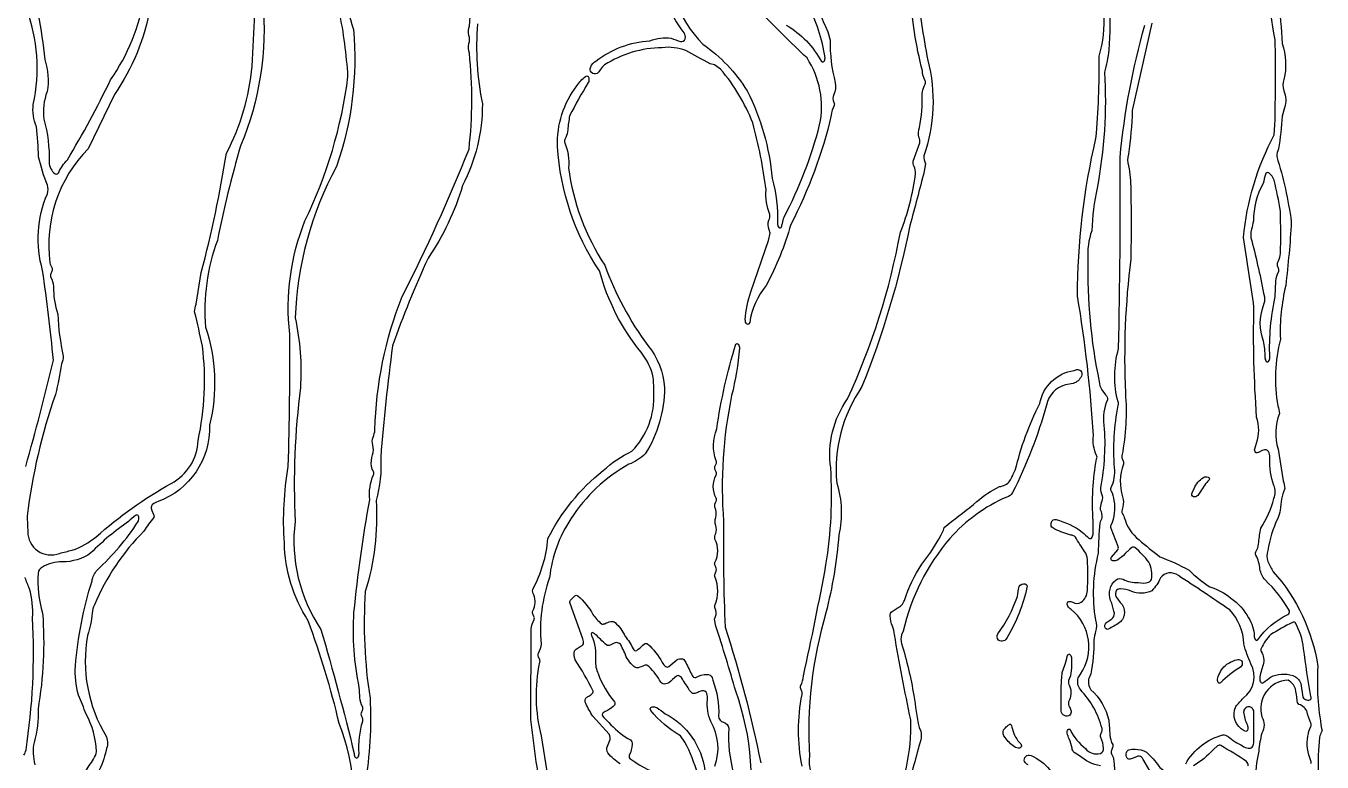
# Model space of a CAD drawing. Header units: metres. Extents: x 4.5 to 22.5, y 0.1 to 24.7.
# Drawn here: x 14.96 to 22.45, y 10.88 to 15.13 of the extents above; entities that cross this region are included whole.
import ezdxf

# ---------------------------------------------------------------- set-up
doc = ezdxf.new("R2010")
doc.units = ezdxf.units.M

msp = doc.modelspace()

# ---------------------------------------------------------------- linework, layer by layer
at = {"layer": 'Layer 1', "color": 0}
for points in [[(16.76696, 15.57393, 0.0571), (16.85244, 15.1098, -0.1082), (16.75474, 14.31762, 0.1153), (16.51655, 13.4436, -0.0687), (16.54666, 13.0407, 0.0415), (16.51578, 12.2672, 0.1784), (16.66511, 11.6431, -0.0114), (16.85739, 10.92563, 0.1558), (16.86519, 10.90258, 0.4821), (16.87793, 10.90258, 0.159), (16.88564, 10.92572, -0.0866), (16.90667, 11.11274, 0.2002), (16.90568, 11.12988), (16.89916, 11.14572, -0.1775), (16.89916, 11.16119), (16.90568, 11.17703, 0.2002), (16.90667, 11.19417, -0.1079), (16.8895, 11.24939, 0.0197), (16.88697, 11.3083, -0.0673), (16.85615, 11.7412, -0.0204), (16.94692, 12.3929, -0.1257), (16.96852, 12.53593, 0.1875), (16.96852, 12.55535, -0.0597), (16.95639, 12.58567, -0.0928), (16.9631, 12.65203, 0.1386), (16.96539, 12.70819, -0.1791), (16.96638, 12.7537, 0.0848), (16.97737, 12.79627, -0.0886), (17.13453, 13.56658, 0.023), (17.52047, 14.41813, 0.0545), (17.52276, 14.97216, -0.1432), (17.52023, 15.0285, 0.1622), (17.52023, 15.07466, -0.1432), (17.52276, 15.13099, -0.0321), (17.57626, 15.53798, 0.0344)], [(18.64688, 15.57393, 0.1898), (18.87068, 15.02429, -0.1057), (19.12678, 14.75445, -0.0959), (19.2712, 14.24918, -0.0777), (19.30155, 13.98853, 0.159), (19.30925, 13.96539, 0.2846), (19.31848, 13.96287, 0.2845), (19.32484, 13.97, 0.0292), (19.33029, 13.98922, -0.0446), (19.3405, 14.02619, 0.0569), (19.54546, 14.55877, 0.1983), (19.47241, 14.9454, -0.01), (19.19265, 15.22251, -0.0298)], [(15.67849, 15.23915, -0.1104), (15.47244, 14.73366), (15.32104, 14.42101, 0.23), (15.09949, 13.76195, 0.0543), (15.1123, 13.73104, -0.1991), (15.11131, 13.7139), (15.10494, 13.69769, 0.1991), (15.10395, 13.68055, -0.1019), (15.12115, 13.62533, 0.0895), (15.14599, 13.46523, 0.0462), (15.17745, 13.22144, -0.0865), (15.16774, 13.17772, -0.0227), (15.13188, 13.00141, 0.0546), (14.96934, 12.29814, 0.0177), (14.97259, 12.20901, 0.5331), (15.15509, 12.0826, -0.0189), (15.22866, 12.1003, 0.0827), (15.36763, 12.17786, -0.0566), (15.80131, 12.48667, 0.2634), (15.956, 12.73417, 0.083), (15.9813, 13.2796, 0.0069), (15.93598, 13.47859, -0.0862), (15.94563, 13.52237), (15.97459, 13.70558, 0.0239), (16.12003, 14.39546), (16.12003, 14.39546, 0.0983), (16.26806, 14.89711, -0.0112), (16.30776, 15.5071, 0.0572)], [(19.5028, 15.34548, 0.0405), (19.59186, 15.09579), (19.60585, 15.0479, 0.0683), (19.63576, 14.80179, -0.1524), (19.62701, 14.7337, 0.2717), (19.62818, 14.68769, -0.1991), (19.62917, 14.67055, 0.111), (19.61253, 14.61421, -0.0613), (19.37892, 13.98281, -0.0529), (19.23686, 13.62988, 0.1338), (19.14138, 13.41727), (19.1364, 13.40849, -0.4802), (19.12363, 13.40852, -0.1614), (19.11601, 13.43157, -0.0664), (19.14856, 13.59442), (19.25041, 13.89139), (19.25891, 13.93275), (19.25347, 13.95271, -0.1871), (19.25273, 14.00759, 0.1319), (19.25789, 14.04039, -0.1256), (19.2363, 14.18338, 0.0343), (19.15892, 14.57004, 0.0845), (18.9737, 14.87981), (18.93794, 14.90592), (18.91322, 14.91214, -0.0133), (18.77242, 14.98791, 0.1196), (18.635, 15.00474, 0.1387), (18.30279, 14.9049, 0.1001), (18.2786, 14.87635, -0.1159), (18.2597, 14.85587, -0.3298), (18.22778, 14.86113, -0.3299), (18.22347, 14.89321, -0.1694), (18.25307, 14.92693, -0.1491), (18.56462, 15.04462, -0.133), (18.68861, 15.05925, 0.0208), (18.74173, 15.04025, 0.3967), (18.76812, 15.05653, 0.2511), (18.76246, 15.09044, -0.1513), (18.61102, 15.50713, -0.1272)], [(21.18756, 15.54679, -0.0581), (21.21608, 14.9919, -0.0334), (21.19099, 14.8623, -0.0601), (21.1479, 14.19384, 0.0421), (21.11693, 13.94637, 0.1053), (21.09475, 13.78292, 0.0576), (21.16002, 13.07523, 0.1306), (21.17435, 13.0283), (21.19699, 12.99937, -0.2434), (21.20696, 12.96902, 0.1386), (21.18756, 12.82383, -0.0656), (21.16773, 12.46257, 0.1183), (21.17781, 12.41487, -0.1181), (21.17187, 12.37548, 0.1181), (21.16593, 12.3361, -0.1184), (21.17602, 12.2884, 0.0523), (21.16324, 12.25746, 0.021), (21.15421, 12.08377, 0.1055), (21.13874, 11.69706, -0.1597), (21.13874, 11.63079, 0.0214), (21.12906, 11.5829, -0.0546), (21.11083, 11.38632), (21.10115, 11.3638, 0.2357), (21.11161, 11.29428, -0.1553), (21.21463, 11.1189, -0.0213), (21.22072, 11.03283, 0.1019), (21.23792, 10.9776, -0.1991), (21.23693, 10.96046), (21.23056, 10.94425, 0.1991), (21.22957, 10.92711, -0.0543), (21.24238, 10.89621, -0.0588), (21.24062, 10.63612, 0.0369)], [(20.10694, 15.35897, 0.0211), (20.16978, 14.9312, -0.1489), (20.14679, 14.38067, 0.1176), (20.15684, 14.33296), (20.1493, 14.29166, -0.0069), (20.06607, 13.97628, -0.046), (19.78983, 13.04596, 0.1753), (19.64412, 12.48742, -0.1349), (19.65594, 12.18986, -0.0427), (19.58147, 11.73839, 0.0867), (19.48661, 10.90679, 0.0896), (19.49243, 10.81979, -0.0143)], [(21.46358, 15.14659), (21.35057, 14.64085, -0.0267), (21.32876, 14.38862, 0.1597), (21.32876, 14.32235, -0.0554), (21.34181, 14.18511, -0.0123), (21.34181, 13.78336, 0.0413), (21.31109, 13.0097, -0.0662), (21.29145, 12.64823, 0.1991), (21.29244, 12.63109), (21.29881, 12.61488, -0.1991), (21.2998, 12.59774, 0.1608), (21.29411, 12.40849, -0.1431), (21.29664, 12.35216, 0.1316), (21.29148, 12.31936, -0.038), (21.3049, 12.28904, 0.1608), (21.38992, 12.16041, 0.0101), (21.50962, 12.06354, -0.0343), (21.67909, 11.98552, 0.0514), (21.79916, 11.88902, -0.0966), (21.92016, 11.82439, -0.1231), (22.02182, 11.70974, -0.1405), (22.05489, 11.60625, 0.156), (22.06269, 11.58321, 0.4728), (22.07553, 11.58311, -0.1269), (22.24859, 11.72951, 0.3887), (22.25871, 11.75101, 0.0754), (22.11785, 11.92927, -0.1287), (22.08846, 11.99183, 0.0909), (22.06492, 12.07186, -0.2599), (22.06492, 12.09132), (22.07107, 12.10401, 0.0992), (22.08153, 12.14769, -0.027), (22.09285, 12.22794, 0.0811), (22.16849, 12.39928, 0.2119), (22.16852, 12.47547, -0.099), (22.1461, 12.62979, 0.0749), (22.14192, 12.66422, 0.3602), (22.11435, 12.68093), (22.10133, 12.67672), (22.07887, 12.66642, -0.2702), (22.06287, 12.66589, -0.2207), (22.05771, 12.68647), (22.06918, 12.71985, 0.1596), (22.069, 12.87055, -0.0234), (22.05338, 13.50449, 0.0093), (21.99271, 13.90745, -0.0986), (22.17091, 14.50114), (22.17508, 14.55884, 0.0078), (22.17657, 15.0508, -0.04), (22.13787, 15.35241, -0.1053)], [(15.03121, 15.1977, -0.0261), (15.07026, 14.93637, -0.1278), (15.08412, 14.75074, 0.1244), (15.0654, 14.5911, -0.0753), (15.09541, 14.34286, 0.2127), (15.12997, 14.27477, 0.4265), (15.15085, 14.28424, -0.0862), (15.20112, 14.3561, 0.0215), (15.45001, 14.81797, 0.1113), (15.64616, 15.29908, 0.0379)], [(19.44352, 10.85382, -0.0948), (19.44355, 11.26743, 0.1991), (19.44256, 11.28457), (19.43619, 11.30078, -0.1991), (19.4352, 11.31792, 0.1109), (19.45184, 11.37425, 0.0091), (19.58196, 12.01633, 0.0547), (19.60953, 12.57658, -0.1919), (19.70639, 12.97474, 0.0622), (20.01178, 13.93777, 0.0619), (20.09936, 14.27771, 0.1136), (20.09098, 14.31768, -0.1504), (20.08492, 14.34973), (20.12414, 14.45405, 0.1315), (20.11898, 14.48684, -0.1432), (20.12151, 14.54318, 0.0567), (20.13794, 14.73908, -0.0848), (20.14892, 14.78165), (20.15508, 14.79436, 0.26), (20.15508, 14.81382, -0.1089), (20.13847, 14.87019, -0.0424), (20.06675, 15.32027, 0.0524)], [(22.19281, 15.28361, -0.0183), (22.21682, 15.02918, -0.1436), (22.22594, 14.82174, 0.1596), (22.22573, 14.75569, -0.1938), (22.2304, 14.65768), (22.21682, 14.60991, -0.0269), (22.19501, 14.41956, 0.0869), (22.18535, 14.37578, -0.0399), (22.26938, 13.99893, -0.0156), (22.23708, 13.63059, 0.0684), (22.20608, 13.32127, 0.1055), (22.19061, 12.93456, -0.0864), (22.20027, 12.89078, 0.1594), (22.19284, 12.68486), (22.22155, 12.50143, -0.0862), (22.2312, 12.45765, 0.0755), (22.20488, 12.33248, -0.0818), (22.19068, 12.28481, 0.067), (22.13341, 12.09906, 0.1952), (22.13443, 12.0353, 0.0464), (22.16512, 11.97651, -0.1448), (22.42265, 11.42969, 0.0609), (22.44446, 11.07039, -0.2596), (22.44446, 11.05093, 0.0525), (22.43168, 11.01996, 0.0321), (22.42562, 10.81391, 0.0125)], [(14.96061, 12.58487, 0.0107), (15.11991, 13.19892, 0.0126), (15.0581, 13.71765, -0.175), (15.086, 14.16061, 0.139), (15.086, 14.21005, -0.0344), (15.03443, 14.3746, 0.0233), (15.02224, 14.54804, -0.1233), (15.00374, 14.67696, 0.1444), (14.96451, 15.23216, 0.4605)], [(16.33022, 15.26808, -0.1208), (16.20164, 14.43759, 0.023), (16.06719, 13.89142, 0.1083), (15.99838, 13.38949, -0.1426), (16.0222, 12.82265, -0.3223), (15.72486, 12.38245, 0.0646), (15.69324, 12.36558, 0.2496), (15.68449, 12.34343), (15.68863, 12.33041), (15.69891, 12.30767, -0.2294), (15.69943, 12.28904, 0.0407), (15.64322, 12.21139, 0.0966), (15.35782, 11.78548, 0.0833), (15.34356, 11.73786, -0.0678), (15.31776, 11.60898, 0.1836), (15.42653, 11.02327, -0.1876), (15.42412, 10.94521, -0.1396), (15.29697, 10.70164, -0.1027)], [(16.81872, 10.32458, 0.1589), (16.77095, 11.09925, 0.0309), (16.59167, 11.69341, -0.1385), (16.45397, 12.14351, -0.0573), (16.4763, 12.58512, 0.0109), (16.48484, 13.35002, -0.1222), (16.57308, 14.00428, 0.0817), (16.8215, 14.83864, 0.0337), (16.77179, 15.21477, -0.165)], [(19.353, 15.13536, -0.1332), (19.55666, 14.92436, 0.472), (19.5695, 14.92442, 0.1732), (19.57655, 14.94695, 0.0888), (19.47396, 15.25632)], [(21.16683, 10.85515, -0.1315), (21.04546, 10.91298), (21.0144, 10.93138, -0.1277), (21.00289, 10.95712, 0.0222), (20.98677, 11.01043, -0.0269), (20.97489, 11.04359, -0.2168), (20.97997, 11.06414, -0.4678), (20.99271, 11.06414, 0.1197), (21.08067, 10.9548, 0.2843), (21.16683, 10.92603, 0.312), (21.1853, 10.95592, 0.107), (21.16881, 11.01909, -0.1993), (21.16869, 11.0371), (21.17506, 11.05328, 0.1994), (21.17605, 11.07042, 0.1289), (21.05103, 11.29536, -0.2406), (21.03931, 11.3638), (21.05116, 11.38412, 0.3906), (20.99754, 11.75825, -0.1317), (20.9787, 11.77827, -0.1887), (20.97635, 11.79766, -0.313), (20.98448, 11.80469, -0.1338), (21.0075, 11.80091, 0.3084), (21.05561, 11.79983, 0.233), (21.09178, 11.86786, 0.0258), (21.09171, 12.04783, 0.1401), (21.07541, 12.09333, -0.0175), (21.02269, 12.17717, 0.1289), (20.99692, 12.18868, -0.048), (20.90358, 12.22259, -0.1829), (20.88335, 12.24035, -0.1623), (20.88409, 12.26231, -0.3963), (20.91045, 12.27853, -0.0942), (21.06161, 12.20601, 0.0152), (21.10081, 12.17093, 0.3447), (21.11628, 12.17102, 0.1627), (21.12407, 12.19416, 0.0133), (21.12534, 12.26974, -0.0658), (21.14508, 12.62874, 0.2595), (21.14508, 12.6482, -0.136), (21.12612, 12.7631, 0.027), (21.03485, 13.56877), (21.03485, 13.56877, -0.057), (21.14072, 14.47945, 0.0263), (21.16006, 14.95511, 0.0901), (21.18657, 15.20549, -0.0596)], [(17.56985, 15.14219, 0.07), (17.59782, 14.67955, -0.1195), (17.48307, 14.20804, -0.0787), (17.28408, 13.78828, 0.0243), (17.07909, 13.28171, 0.0141), (17.01078, 12.63845, -0.0869), (16.98349, 12.3873, -0.0924), (16.92162, 11.8614, 0.0553), (16.94869, 11.24605, -0.06), (16.91874, 10.75049, -0.0835)], [(21.65976, 10.86666, -0.2034), (21.87369, 11.03382, -0.2465), (21.90398, 11.02382, 0.0576), (21.98831, 10.9699, 0.1112), (22.02111, 10.95654, 0.2317), (22.04304, 10.96309, 0.1727), (22.05214, 10.98757, 0.0151), (22.05214, 11.16468, 0.4303), (22.02332, 11.1958, 0.4303), (21.99382, 11.16533, 0.0722), (22.0135, 11.09316, -0.1288), (22.01783, 11.06547, -0.3456), (22.00654, 11.05417), (21.998, 11.05718, -0.3987), (21.94822, 11.19717, -0.0077), (21.99172, 11.24627, 0.3768), (22.03586, 11.44522, -0.0461), (21.99512, 11.55904, 0.1868), (21.9136, 11.75596, 0.0088), (21.61706, 11.95387, 0.4268), (21.51379, 11.94075, -0.0839), (21.46395, 11.86684, -0.2268), (21.34435, 11.86514, 0.0714), (21.28377, 11.87838, 0.1842), (21.25989, 11.87), (21.25534, 11.86013, 0.2322), (21.26094, 11.82616), (21.28096, 11.79924, -0.4491), (21.2774, 11.68224, -0.0159), (21.21256, 11.64443, -0.3009), (21.19922, 11.64669, -0.3821), (21.19563, 11.67593, -0.0911), (21.21299, 11.69115, 0.0308), (21.23941, 11.70918, 0.2578), (21.24492, 11.74801, 0.0496), (21.22608, 11.81084, -0.3203), (21.25723, 11.93017, -0.2429), (21.29739, 11.9332, 0.1239), (21.38503, 11.91337, 0.109), (21.44518, 11.91594, 0.2389), (21.46126, 11.93203, 0.1785), (21.44641, 12.03152, 0.0556), (21.36659, 12.11601, 0.3293), (21.3484, 12.11601), (21.33717, 12.10642), (21.30992, 12.08099, -0.0545), (21.26503, 12.04383, -0.1788), (21.23857, 12.04, -0.3456), (21.22728, 12.05129), (21.23022, 12.05977), (21.26821, 12.10348, 0.2328), (21.2688, 12.12226), (21.2296, 12.22655, -0.2603), (21.2296, 12.24601, 0.1514), (21.24674, 12.38783, 0.1002), (21.2296, 12.44311, -0.2599), (21.2296, 12.46257, 0.1364), (21.24851, 12.57751, -0.0644), (21.26883, 12.93811, 0.2599), (21.26883, 12.95757, -0.1335), (21.27162, 13.26574, 0.0078), (21.28022, 14.37089, -0.0448), (21.42352, 15.13468, 0.2595)], [(17.94744, 10.63605, -0.0136), (17.87725, 11.12273), (17.8795, 11.64533, -0.108), (17.89667, 11.70055, 0.1991), (17.89568, 11.71769), (17.88931, 11.7339, -0.1991), (17.88832, 11.75104, 0.2438), (17.89442, 11.84268, -0.1539), (17.88845, 11.87464, 0.1039), (17.97628, 12.16796, -0.1088), (18.29487, 12.56092, -0.0785), (18.4615, 12.67273, 0.21), (18.5876, 13.01026, 0.0227), (18.58491, 13.09883, 0.1149), (18.51413, 13.24461, -0.1051), (18.2738, 13.71585, -0.134), (18.03181, 14.43283, -0.173), (18.14297, 14.78511, -0.061), (18.19268, 14.83851), (18.20122, 14.84148, -0.3456), (18.21252, 14.83019, -0.1626), (18.20924, 14.80318, 0.0177), (18.10136, 14.61069, 0.0223), (18.09059, 14.52988, -0.0993), (18.08013, 14.4862), (18.07398, 14.47351, 0.2599), (18.07398, 14.45405, -0.1256), (18.09557, 14.31103, 0.1134), (18.30499, 13.74704, 0.0714), (18.55301, 13.2835, -0.1603), (18.64948, 13.04008, -0.1394), (18.5385, 12.6576, -0.0937), (18.44418, 12.59724, 0.1252), (18.10912, 12.28261, 0.1187), (17.98531, 11.94236, 0.1065), (17.93643, 11.55877, -0.108), (17.91926, 11.50354, 0.1991), (17.92025, 11.4864), (17.92662, 11.47019, -0.1991), (17.92761, 11.45305, 0.1127), (17.93692, 11.02772), (18.00001, 10.62674, -0.0173)], [(19.11673, 10.47063, 0.1415), (19.06095, 11.28549, 0.0106), (18.94601, 11.66197), (18.93846, 11.70327), (18.94335, 11.71816, 0.2509), (18.94119, 11.76484, -0.1994), (18.9402, 11.78198, 0.2), (18.9402, 11.94805, -0.2002), (18.94119, 11.96519), (18.94771, 11.98103, 0.1775), (18.94771, 11.9965), (18.94119, 12.01234, -0.2002), (18.9402, 12.02948, 0.2541), (18.94023, 12.16468, -0.136), (18.94549, 12.19728, 0.1684), (18.94549, 12.24431, -0.1682), (18.94549, 12.2901, 0.1644), (18.94103, 12.3494, -0.2019), (18.94756, 12.38359, 0.1994), (18.94855, 12.40073, -0.2544), (18.94855, 12.53586, 0.2002), (18.94756, 12.553), (18.94103, 12.56884, -0.1775), (18.94103, 12.58431), (18.94756, 12.60015, 0.2002), (18.94855, 12.61729, -0.1938), (18.95133, 12.80165, -0.0401), (19.06175, 13.29151, -0.4821), (19.0745, 13.29151, -0.1593), (19.08217, 13.26837, -0.04), (19.03719, 12.99423, 0.0709), (18.99078, 12.2672, 0.0143), (18.99938, 11.65705, -0.0283), (19.20515, 10.87282)], [(19.95751, 10.58891, 0.122), (20.0714, 11.12032), (20.0714, 11.12032, -0.0085), (19.97719, 11.61386, 0.1011), (19.96543, 11.66138, -0.0744), (19.95204, 11.72221, -0.2296), (19.96364, 11.74758), (19.99244, 11.76546, 0.1981), (20.03486, 11.81094, -0.0718), (20.1355, 12.01967, 0.0609), (20.26033, 12.21603), (20.26417, 12.23132), (20.28601, 12.25013, 0.0099), (20.45412, 12.38167, -0.0736), (20.58388, 12.46848, 0.196), (20.64433, 12.50084, 0.0122), (20.67517, 12.56281, -0.0568), (20.81609, 12.94783, -0.3188), (21.01539, 13.1397), (21.03111, 13.14478, -0.2274), (21.05301, 13.13834, -0.2391), (21.05744, 13.1062, -0.2013), (21.00917, 13.06412), (20.96447, 13.05664, 0.287), (20.85557, 12.93929, -0.0478), (20.65958, 12.43343, -0.2118), (20.62567, 12.4076, 0.1112), (20.29637, 12.16817, 0.1192), (20.02818, 11.63354), (20.01837, 11.6113, 0.139), (20.01837, 11.56186, -0.0336), (20.08903, 11.2617, 0.0057), (20.11922, 11.07688), (20.12882, 11.05442, -0.139), (20.12882, 11.00498, -0.008), (20.04723, 10.71575, 0.0323)], [(15.25959, 10.73901, -0.0182), (15.35194, 10.89417, 0.1327), (15.36948, 10.9385, 0.1143), (15.30922, 11.15345, 0.0174), (15.26501, 11.26393, -0.0868), (15.24743, 11.43189, -0.0549), (15.3434, 11.92364, -0.1471), (15.37347, 11.98638, 0.0615), (15.60993, 12.26686, 0.1785), (15.61377, 12.29331, 0.3456), (15.60247, 12.30461), (15.59393, 12.30164, 0.0186), (15.55489, 12.26637, 0.0504), (15.33691, 12.08483, -0.1592), (15.17148, 12.03375, 0.1431), (15.0564, 12.00244, 0.3032), (15.03233, 11.96906, 0.0932), (15.05807, 11.73761), (15.05807, 11.73761, -0.0604), (15.03149, 11.18368, -0.0802), (15.00844, 10.99026, 0.1154), (15.01318, 10.86168, -0.1124)], [(14.94929, 10.9157, 0.0524), (14.96207, 10.94664, 0.052), (14.99978, 11.71027, 0.0864), (14.98218, 11.87829, -0.0122), (14.95641, 11.94378)], [(18.39384, 10.86567, -0.0803), (18.32207, 10.92916, -0.2428), (18.31931, 10.96838), (18.33193, 10.99821, 0.2425), (18.32918, 11.03744), (18.23606, 11.14111, -0.0294), (18.19454, 11.21443, -0.2893), (18.19547, 11.24654, -0.0403), (18.21174, 11.25746, 0.0896), (18.23516, 11.27671, 0.2812), (18.23677, 11.28695, 0.0371), (18.13291, 11.4683, -0.1629), (18.12963, 11.51969, -0.1199), (18.17394, 11.55038, 0.2554), (18.18217, 11.57266), (18.17715, 11.58837), (18.10495, 11.7934, -0.2502), (18.10668, 11.81199), (18.13124, 11.83788, -0.3223), (18.14909, 11.83757, -0.0811), (18.23587, 11.72973, 0.0658), (18.28559, 11.67589, 0.2328), (18.30421, 11.67642, -0.0559), (18.33989, 11.68951, -0.1919), (18.36408, 11.68273, -0.0949), (18.42122, 11.60542, -0.0493), (18.46852, 11.5308, 0.4214), (18.48944, 11.52118, 0.014), (18.52248, 11.5502), (18.53315, 11.55917, -0.3281), (18.55128, 11.55914, -0.0889), (18.63574, 11.45231, 0.1098), (18.65693, 11.42849, 0.3338), (18.67497, 11.42836, -0.0123), (18.72008, 11.46666, -0.2128), (18.75466, 11.47291, -0.1504), (18.77239, 11.4515, -0.0142), (18.8089, 11.37614, 0.3842), (18.83037, 11.36587, -0.1178), (18.89441, 11.38344, -0.3088), (18.92451, 11.36497), (18.92798, 11.34969, -0.1105), (18.96139, 11.14222, 0.3344), (18.99078, 11.10705, -0.3345), (19.02017, 11.07187, 0.0813), (19.04876, 10.80977, -0.14)], [(18.94023, 10.85382, 0.2227), (18.91709, 11.11067, -0.1329), (18.89766, 11.2376, 0.0749), (18.89348, 11.27204, 0.3748), (18.86592, 11.28874, 0.054), (18.8416, 11.27946, -0.0596), (18.81917, 11.27238, -0.1886), (18.81162, 11.2738, -0.1097), (18.79046, 11.29759, 0.0139), (18.7469, 11.36463), (18.73681, 11.37342, 0.3338), (18.71878, 11.37354, -0.0124), (18.67367, 11.33524, -0.2128), (18.63908, 11.32899, -0.1256), (18.62108, 11.3504, 0.0863), (18.55128, 11.43539, 0.2328), (18.53266, 11.43486, -0.0559), (18.49699, 11.42177, -0.1919), (18.47279, 11.42855, -0.128), (18.41943, 11.50803, -0.017), (18.40117, 11.54549, 0.4809), (18.35789, 11.56294), (18.33515, 11.55267, -0.2301), (18.31653, 11.55214, -0.0276), (18.27922, 11.58658, -0.0063), (18.25317, 11.61145, 0.0394), (18.23918, 11.6224, 0.307), (18.23053, 11.62392, 0.307), (18.22591, 11.61643), (18.22863, 11.60762, -0.1261), (18.25032, 11.46481, 0.1152), (18.26601, 11.38774, 0.0818), (18.36006, 11.22442, -0.3305), (18.36006, 11.20633, -0.0935), (18.32562, 11.17811, -0.0237), (18.30075, 11.16521, 0.4239), (18.29119, 11.14426, 0.0295), (18.32708, 11.10584, 0.068), (18.43805, 11.01263), (18.45216, 11.00427, -0.2111), (18.46271, 10.97974, -0.1189), (18.44523, 10.9157, 0.3783), (18.45547, 10.8942, 0.101), (18.66089, 10.79328, -0.2861)], [(22.38162, 10.86765, 0.1991), (22.38261, 10.88479, -0.1519), (22.36544, 11.02658, -0.1002), (22.38258, 11.08186, 0.1819), (22.38141, 11.102, -0.049), (22.36173, 11.16428, 0.2228), (22.31344, 11.21016, -0.1934), (22.30252, 11.23494, 0.0289), (22.29308, 11.30013, 0.1863), (22.25082, 11.34941, 0.4948), (22.09944, 11.13854, -0.2708), (22.09916, 11.04446, 0.0338), (22.08116, 10.94026, 0.0843), (22.06686, 10.70706, -0.1605)], [(18.88176, 10.61294, 0.0879), (18.76778, 10.99233), (18.74167, 11.02809, -0.0901), (18.56963, 11.1752), (18.56666, 11.18374, -0.3456), (18.57795, 11.19503, -0.1785), (18.6044, 11.1912, -0.0113), (18.65396, 11.15608, -0.2439), (18.8825, 10.82861)], [(22.02111, 10.85531, 0.1987), (22.00997, 10.88049, 0.0205), (21.86215, 10.97185, 0.2427), (21.84343, 10.97132), (21.81912, 10.94936, -0.0793), (21.70391, 10.85583, 0.3789)], [(20.7489, 10.86134, -0.1827), (20.72866, 10.8791, -0.2979), (20.73549, 10.90943, -0.298), (20.76604, 10.91533, -0.2343), (20.9314, 10.71318, -0.126)]]:
    msp.add_lwpolyline(points, format="xyb", dxfattribs=at)
for points in [[(22.17679, 13.5671), (22.17982, 13.65627, -0.108), (22.19699, 13.71149, 0.1991), (22.196, 13.72863), (22.18962, 13.74484, -0.2145), (22.19473, 13.77259, 0.1188), (22.20676, 13.81581, 0.0147), (22.20608, 14.05938, 0.0296), (22.16942, 14.23863, 0.1504), (22.14003, 14.28151, 0.4832), (22.11955, 14.27276, -0.0274), (22.10606, 14.22072, 0.118), (22.05003, 14.00335, -0.0204), (22.04032, 13.95549, 0.1617), (22.04054, 13.88944, -0.0155), (22.11364, 13.56519, -0.1426), (22.10665, 13.51299, 0.1868), (22.10693, 13.31082, -0.0398), (22.11686, 13.2151, 0.1587), (22.12456, 13.19196, 0.4821), (22.13731, 13.19196, 0.159), (22.14501, 13.2151, -0.0634), (22.17679, 13.5671)], [(21.74477, 12.44067, -0.0777), (21.72884, 12.41669, -0.265), (21.70357, 12.40961, -0.4724), (21.69664, 12.43256), (21.70824, 12.45676, -0.1637), (21.76133, 12.52111, -0.2169), (21.78821, 12.52386, -0.4743), (21.7948, 12.50746, 0.0527), (21.74477, 12.44067)], [(20.68807, 11.8334, -0.0416), (20.69683, 11.89082, -0.3722), (20.73327, 11.90588, -0.4475), (20.74289, 11.88611, -0.0764), (20.62867, 11.59673, -0.4975), (20.57917, 11.58169, -0.3528), (20.57512, 11.61782, 0.0696), (20.68807, 11.8334)], [(22.15012, 11.61386, 0.0764), (22.09449, 11.53343, 0.2298), (22.09585, 11.51499, -0.1993), (22.10718, 11.43898, 0.0601), (22.08657, 11.3582, 0.1771), (22.09372, 11.33567, 0.3372), (22.10919, 11.33558, -0.0093), (22.14953, 11.36754, -0.1944), (22.27718, 11.37704, -0.236), (22.32358, 11.33128), (22.33652, 11.2514, 0.4505), (22.38196, 11.24005, 0.2876), (22.38258, 11.2561, -0.0118), (22.34032, 11.53296, 0.0981), (22.292, 11.68289, 0.2941), (22.27588, 11.68341, 0.0182), (22.15012, 11.61386)], [(20.94628, 11.39452), (20.96187, 11.43585, 0.0198), (20.97486, 11.48838), (20.97984, 11.49717, -0.48), (20.99262, 11.49714, -0.1593), (21.00029, 11.474, -0.0085), (20.99844, 11.40423, -0.1097), (20.9821, 11.34882, 0.15), (20.98817, 11.31674, -0.2463), (20.9821, 11.22507, 0.1664), (20.98844, 11.19441, -0.0552), (20.99779, 11.17004, -0.2205), (20.99114, 11.14856, -0.2764), (20.95907, 11.14486, -0.2763), (20.94065, 11.17133, -0.0094), (20.94062, 11.30758, -0.025), (20.94628, 11.39452)], [(21.97523, 11.42546, 0.0603), (21.8607, 11.33447, -0.5618), (21.84449, 11.34137, -0.1733), (21.84786, 11.37039, -0.1535), (21.89674, 11.44229, -0.039), (21.92765, 11.45862, -0.0744), (21.96109, 11.47004, -0.5757), (21.98466, 11.43882), (21.97523, 11.42546)], [(20.61614, 11.01798, -0.3248), (20.60798, 11.06247), (20.61794, 11.07416, -0.0612), (20.64092, 11.09439, -0.48), (20.6515, 11.09158, -0.0323), (20.65936, 11.06609, 0.1473), (20.70713, 10.98218), (20.71202, 10.97135, -0.3487), (20.6994, 10.95749, -0.2017), (20.67025, 10.96455, -0.0732), (20.61614, 11.01798)], [(21.43212, 10.93408, -0.0593), (21.50464, 10.8532, 0.1252), (21.53273, 10.82793, -0.179), (21.55748, 10.79294, 0.1465), (21.59918, 10.70993), (21.60849, 10.69849, -0.3286), (21.60849, 10.68029, -0.0732), (21.54346, 10.62071, -0.1788), (21.51701, 10.61687, -0.3433), (21.50563, 10.62829), (21.50804, 10.63735, 0.1118), (21.52601, 10.73165, 0.1964), (21.51506, 10.75683, -0.0857), (21.47324, 10.79031), (21.41857, 10.8855, 0.111), (21.39744, 10.90936, 0.2787), (21.37891, 10.90889), (21.35617, 10.89862, -0.1126), (21.33188, 10.89395, -0.2252), (21.32044, 10.89983, -0.2115), (21.31725, 10.93203, -0.2653), (21.3317, 10.94787, -0.1078), (21.36666, 10.95053, -0.1554), (21.43212, 10.93408)]]:
    msp.add_lwpolyline(points, format="xyb", close=True, dxfattribs=at)

doc.saveas('drawing.dxf')
